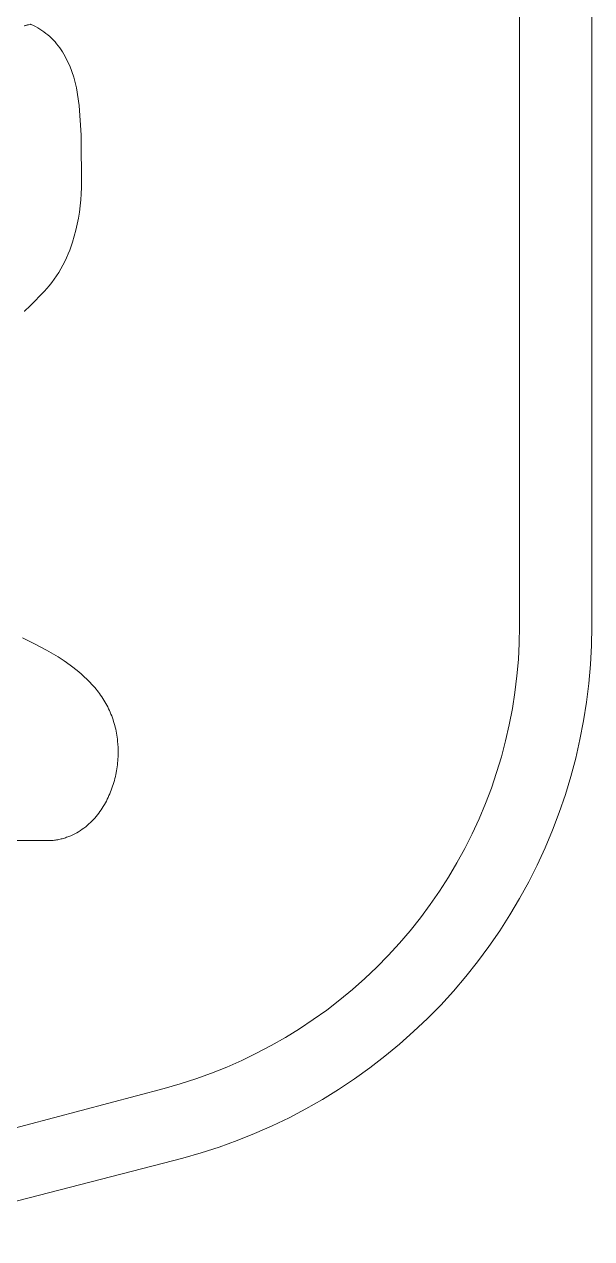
# Model space of a CAD drawing. Header units: inches. Extents: x -12 to 136, y -5 to 104.
# Drawn here: x -2.632 to -1.394, y 86.545 to 89.197 of the extents above; entities that cross this region are included whole.
import ezdxf

# ---------------------------------------------------------------- set-up
doc = ezdxf.new("R2010")
doc.units = ezdxf.units.IN
doc.layers.add('ZANO_R', color=7, linetype='Continuous', lineweight=0)

msp = doc.modelspace()

# ---------------------------------------------------------------- linework, layer by layer
at = {"layer": 'ZANO_R'}
for p, q in [((-1.55135, 92.45367), (-1.55135, 87.88152)), ((-1.39387, 87.88152), (-1.39387, 92.45367)), ((-2.63194, 89.1936), (-2.63183, 89.19363)), ((-2.62935, 89.19416), (-2.63183, 89.19363)), ((-2.62935, 89.19416), (-2.62888, 89.19426)), ((-2.62701, 89.19469), (-2.62888, 89.19427)), ((-2.62701, 89.19469), (-2.62625, 89.19487)), ((-2.62492, 89.19519), (-2.62625, 89.19487)), ((-2.62492, 89.19518), (-2.62395, 89.19542)), ((-2.62306, 89.19564), (-2.62395, 89.19542)), ((-2.62306, 89.19564), (-2.62293, 89.19567)), ((-2.62144, 89.19603), (-2.62293, 89.19567)), ((-2.62144, 89.19603), (-2.62112, 89.19611)), ((-2.62007, 89.19635), (-2.61964, 89.19644)), ((-2.61948, 89.19648), (-2.61964, 89.19644)), ((-2.61948, 89.19648), (-2.61902, 89.19656)), ((-2.61895, 89.19658), (-2.61902, 89.19656)), ((-2.61895, 89.19657), (-2.61872, 89.19661)), ((-2.61826, 89.19667), (-2.61872, 89.19661)), ((-2.61826, 89.19667), (-2.61766, 89.1967)), ((-2.61745, 89.19669), (-2.61736, 89.19668)), ((-2.61713, 89.19661), (-2.61221, 89.19427)), ((-2.61221, 89.19427), (-2.60739, 89.19177)), ((-2.60739, 89.19177), (-2.60265, 89.1891)), ((-2.60265, 89.1891), (-2.598, 89.18627)), ((-2.598, 89.18627), (-2.59346, 89.18328)), ((-2.59346, 89.18328), (-2.58902, 89.18013)), ((-2.58902, 89.18013), (-2.5847, 89.17684)), ((-2.5847, 89.17684), (-2.58049, 89.17339)), ((-2.58049, 89.17339), (-2.5764, 89.1698)), ((-2.5764, 89.1698), (-2.57243, 89.16608)), ((-2.57243, 89.16608), (-2.5686, 89.16222)), ((-2.5686, 89.16222), (-2.56491, 89.15822)), ((-2.56491, 89.15822), (-2.56135, 89.15411)), ((-2.56135, 89.15411), (-2.55794, 89.14987)), ((-2.55794, 89.14987), (-2.55468, 89.14552)), ((-2.55468, 89.14552), (-2.55157, 89.14106)), ((-2.55157, 89.14106), (-2.54861, 89.13649)), ((-2.54861, 89.13649), (-2.54582, 89.13183)), ((-2.54582, 89.13183), (-2.5328, 89.10594)), ((-2.5328, 89.10594), (-2.52392, 89.08098)), ((-2.52392, 89.08098), (-2.5181, 89.05791)), ((-2.5181, 89.05791), (-2.51203, 89.01917)), ((-2.51203, 89.01917), (-2.50795, 88.95492)), ((-2.50795, 88.95492), (-2.50737, 88.84036)), ((-2.50737, 88.84036), (-2.50781, 88.82689)), ((-2.50868, 88.81344), (-2.50999, 88.80003)), ((-2.50781, 88.82689), (-2.50868, 88.81344)), ((-2.51174, 88.78667), (-2.51391, 88.77337)), ((-2.50999, 88.80003), (-2.51174, 88.78667)), ((-2.51651, 88.76015), (-2.51953, 88.74702)), ((-2.51391, 88.77337), (-2.51651, 88.76015)), ((-2.52298, 88.734), (-2.52685, 88.72109)), ((-2.51953, 88.74702), (-2.52298, 88.734)), ((-2.53289, 88.70382), (-2.53626, 88.69531)), ((-2.52975, 88.71241), (-2.53289, 88.70382)), ((-2.52685, 88.72109), (-2.52975, 88.71241)), ((-2.54367, 88.67874), (-2.54774, 88.67071)), ((-2.53988, 88.6869), (-2.54367, 88.67874)), ((-2.53626, 88.69531), (-2.53988, 88.6869)), ((-2.55669, 88.65509), (-2.56156, 88.64752)), ((-2.55208, 88.66282), (-2.55669, 88.65509)), ((-2.54774, 88.67071), (-2.55208, 88.66282)), ((-2.57769, 88.62587), (-2.58266, 88.62)), ((-2.57207, 88.6329), (-2.57769, 88.62587)), ((-2.56669, 88.64012), (-2.57207, 88.6329)), ((-2.56156, 88.64752), (-2.56669, 88.64012)), ((-2.58778, 88.61426), (-2.61922, 88.58233)), ((-2.58266, 88.62), (-2.58778, 88.61426)), ((-2.63186, 88.57038), (-2.63194, 88.57031)), ((-2.63186, 88.57038), (-2.63171, 88.57052)), ((-2.61922, 88.58233), (-2.63171, 88.57052)), ((-1.55135, 87.88152), (-1.55198, 87.84554)), ((-1.39387, 87.88152), (-1.39459, 87.84011)), ((-2.63561, 87.85681), (-2.60936, 87.84379)), ((-2.60936, 87.84379), (-2.58355, 87.82992)), ((-2.58355, 87.82992), (-2.55821, 87.81521)), ((-1.55198, 87.84554), (-1.55384, 87.8096)), ((-1.39459, 87.84011), (-1.39673, 87.79874)), ((-2.55821, 87.81521), (-2.54507, 87.80663)), ((-2.54507, 87.80663), (-2.53222, 87.79762)), ((-1.55384, 87.8096), (-1.55694, 87.77375)), ((-2.53222, 87.79762), (-2.52583, 87.79286)), ((-2.52583, 87.79286), (-2.51951, 87.78795)), ((-2.51951, 87.78795), (-2.51326, 87.78287)), ((-2.51326, 87.78287), (-2.50711, 87.77762)), ((-2.50711, 87.77762), (-2.50106, 87.77218)), ((-1.55694, 87.77375), (-1.56127, 87.73802)), ((-1.39673, 87.79874), (-1.4003, 87.75748)), ((-2.50106, 87.77218), (-2.49514, 87.76656)), ((-2.49514, 87.76656), (-2.48935, 87.76074)), ((-2.48935, 87.76074), (-2.4837, 87.75472)), ((-2.4837, 87.75472), (-2.47818, 87.74844)), ((-2.47818, 87.74844), (-2.4755, 87.74522)), ((-1.4003, 87.75748), (-1.40529, 87.71636)), ((-2.4755, 87.74522), (-2.47287, 87.74195)), ((-2.47287, 87.74195), (-2.47031, 87.73864)), ((-2.47031, 87.73864), (-2.4678, 87.73528)), ((-2.4678, 87.73528), (-2.46536, 87.73188)), ((-2.46536, 87.73188), (-2.46298, 87.72844)), ((-2.46298, 87.72844), (-2.4606, 87.72485)), ((-2.4606, 87.72485), (-2.4583, 87.72121)), ((-2.4583, 87.72121), (-2.45608, 87.71752)), ((-1.56127, 87.73802), (-1.56684, 87.70246)), ((-2.45608, 87.71752), (-2.45393, 87.71378)), ((-2.45393, 87.71378), (-2.45187, 87.71)), ((-2.45187, 87.71), (-2.44988, 87.70618)), ((-2.44988, 87.70618), (-2.44798, 87.70232)), ((-2.44798, 87.70232), (-2.44616, 87.69842)), ((-2.44616, 87.69842), (-2.44443, 87.69446)), ((-2.44443, 87.69446), (-2.44279, 87.69047)), ((-1.56684, 87.70246), (-1.57362, 87.66712)), ((-1.40529, 87.71636), (-1.41169, 87.67544)), ((-2.44279, 87.69047), (-2.44122, 87.68644)), ((-2.44122, 87.68644), (-2.43973, 87.68237)), ((-2.43973, 87.68237), (-2.43833, 87.67827)), ((-2.43833, 87.67827), (-2.437, 87.67415)), ((-2.437, 87.67415), (-2.43576, 87.66999)), ((-2.43576, 87.66999), (-2.4346, 87.66581)), ((-1.41169, 87.67544), (-1.4195, 87.63476)), ((-2.4346, 87.66581), (-2.43353, 87.66161)), ((-2.43353, 87.66161), (-2.43254, 87.65738)), ((-2.43254, 87.65738), (-2.43163, 87.65315)), ((-2.43163, 87.65315), (-2.43081, 87.64889)), ((-2.43081, 87.64889), (-2.43008, 87.64462)), ((-2.43008, 87.64462), (-2.42943, 87.64035)), ((-1.57362, 87.66712), (-1.58162, 87.63204)), ((-2.42943, 87.64035), (-2.42887, 87.63606)), ((-2.42887, 87.63606), (-2.4284, 87.63178)), ((-2.4284, 87.63178), (-2.42766, 87.62315)), ((-2.42766, 87.62315), (-2.42741, 87.61882)), ((-2.42741, 87.61882), (-2.42724, 87.61448)), ((-2.42724, 87.61448), (-2.42715, 87.61014)), ((-1.58162, 87.63204), (-1.59083, 87.59724)), ((-1.4195, 87.63476), (-1.42871, 87.59438)), ((-2.4279, 87.58842), (-2.42829, 87.58409)), ((-2.42759, 87.59276), (-2.4279, 87.58842)), ((-2.42736, 87.5971), (-2.42759, 87.59276)), ((-2.42721, 87.60145), (-2.42736, 87.5971)), ((-2.42714, 87.60579), (-2.42721, 87.60145)), ((-2.42715, 87.61014), (-2.42714, 87.60579)), ((-1.59083, 87.59724), (-1.60123, 87.56279)), ((-1.42871, 87.59438), (-1.43931, 87.55433)), ((-2.43063, 87.5669), (-2.43226, 87.55835)), ((-2.42993, 87.57118), (-2.43063, 87.5669)), ((-2.4293, 87.57547), (-2.42993, 87.57118)), ((-2.42875, 87.57977), (-2.4293, 87.57547)), ((-2.42829, 87.58409), (-2.42875, 87.57977)), ((-1.60123, 87.56279), (-1.61282, 87.52872)), ((-2.43781, 87.53709), (-2.43917, 87.5329)), ((-2.43653, 87.5413), (-2.43781, 87.53709)), ((-2.43534, 87.54554), (-2.43653, 87.5413)), ((-2.43423, 87.54979), (-2.43534, 87.54554)), ((-2.4332, 87.55406), (-2.43423, 87.54979)), ((-2.43226, 87.55835), (-2.4332, 87.55406)), ((-1.43931, 87.55433), (-1.45128, 87.51468)), ((-2.44904, 87.50842), (-2.45096, 87.50447)), ((-2.44719, 87.51241), (-2.44904, 87.50842)), ((-2.44543, 87.51644), (-2.44719, 87.51241)), ((-2.44374, 87.52051), (-2.44543, 87.51644)), ((-2.44214, 87.52461), (-2.44374, 87.52051)), ((-2.44061, 87.52874), (-2.44214, 87.52461)), ((-2.43917, 87.5329), (-2.44061, 87.52874)), ((-1.61282, 87.52872), (-1.62557, 87.49507)), ((-1.45128, 87.51468), (-1.46461, 87.47547)), ((-2.46188, 87.48521), (-2.46435, 87.48147)), ((-2.4595, 87.489), (-2.46188, 87.48521)), ((-2.45721, 87.49283), (-2.4595, 87.489)), ((-2.45502, 87.4967), (-2.45721, 87.49283)), ((-2.45295, 87.50056), (-2.45502, 87.4967)), ((-2.45096, 87.50447), (-2.45295, 87.50056)), ((-1.62557, 87.49507), (-1.63947, 87.46187)), ((-2.48436, 87.45696), (-2.48761, 87.45375)), ((-2.4812, 87.46025), (-2.48436, 87.45696)), ((-2.47815, 87.46362), (-2.4812, 87.46025)), ((-2.47519, 87.46706), (-2.47815, 87.46362)), ((-2.47234, 87.47057), (-2.47519, 87.46706)), ((-2.46958, 87.47414), (-2.47234, 87.47057)), ((-2.46692, 87.47778), (-2.46958, 87.47414)), ((-2.46435, 87.48147), (-2.46692, 87.47778)), ((-1.63947, 87.46187), (-1.65452, 87.42918)), ((-1.46461, 87.47547), (-1.47929, 87.43673)), ((-2.52186, 87.42908), (-2.52614, 87.42696)), ((-2.51766, 87.43134), (-2.52186, 87.42908)), ((-2.51353, 87.43375), (-2.51766, 87.43134)), ((-2.50949, 87.43629), (-2.51353, 87.43375)), ((-2.50554, 87.43897), (-2.50949, 87.43629)), ((-2.50169, 87.44177), (-2.50554, 87.43897)), ((-2.49801, 87.44463), (-2.50169, 87.44177)), ((-2.49444, 87.44758), (-2.49801, 87.44463)), ((-2.49097, 87.45062), (-2.49444, 87.44758)), ((-2.48761, 87.45375), (-2.49097, 87.45062)), ((-1.65452, 87.42918), (-1.67068, 87.39702)), ((-1.47929, 87.43673), (-1.49529, 87.39853)), ((-2.62718, 87.41427), (-2.82206, 87.41427)), ((-2.5853, 87.41427), (-2.62718, 87.41427)), ((-2.57619, 87.41427), (-2.5853, 87.41427)), ((-2.57425, 87.41427), (-2.57619, 87.41427)), ((-2.57389, 87.41427), (-2.57425, 87.41427)), ((-2.57392, 87.41427), (-2.57386, 87.41427)), ((-2.57386, 87.41427), (-2.57389, 87.41427)), ((-2.57137, 87.41449), (-2.57386, 87.41427)), ((-2.56888, 87.41475), (-2.57137, 87.41449)), ((-2.56639, 87.41506), (-2.56888, 87.41475)), ((-2.56391, 87.41541), (-2.56639, 87.41506)), ((-2.56143, 87.41581), (-2.56391, 87.41541)), ((-2.55896, 87.41626), (-2.56143, 87.41581)), ((-2.5565, 87.41675), (-2.55896, 87.41626)), ((-2.55404, 87.41729), (-2.5565, 87.41675)), ((-2.5516, 87.41787), (-2.55404, 87.41729)), ((-2.54917, 87.4185), (-2.5516, 87.41787)), ((-2.54675, 87.41917), (-2.54917, 87.4185)), ((-2.54434, 87.41988), (-2.54675, 87.41917)), ((-2.54195, 87.42064), (-2.54434, 87.41988)), ((-2.53958, 87.42144), (-2.54195, 87.42064)), ((-2.53722, 87.42229), (-2.53958, 87.42144)), ((-2.53489, 87.42317), (-2.53722, 87.42229)), ((-2.53049, 87.42499), (-2.53489, 87.42317)), ((-2.52614, 87.42696), (-2.53049, 87.42499)), ((-1.67068, 87.39702), (-1.68794, 87.36544)), ((-1.49529, 87.39853), (-1.51261, 87.3609)), ((-1.68794, 87.36544), (-1.70627, 87.33448)), ((-1.51261, 87.3609), (-1.53121, 87.32389)), ((-1.70627, 87.33448), (-1.72567, 87.30416)), ((-1.53121, 87.32389), (-1.55107, 87.28755)), ((-1.72567, 87.30416), (-1.7461, 87.27454)), ((-1.7461, 87.27454), (-1.76754, 87.24563)), ((-1.55107, 87.28755), (-1.57218, 87.25191)), ((-1.76754, 87.24563), (-1.78996, 87.21748)), ((-1.57218, 87.25191), (-1.5945, 87.21702)), ((-1.78996, 87.21748), (-1.81334, 87.19012)), ((-1.5945, 87.21702), (-1.61801, 87.18292)), ((-1.81334, 87.19012), (-1.83765, 87.16359)), ((-1.83765, 87.16359), (-1.86286, 87.13791)), ((-1.61801, 87.18292), (-1.64269, 87.14965)), ((-1.86286, 87.13791), (-1.88895, 87.11311)), ((-1.64269, 87.14965), (-1.6685, 87.11725)), ((-1.88895, 87.11311), (-1.91587, 87.08923)), ((-1.6685, 87.11725), (-1.69541, 87.08576)), ((-1.91587, 87.08923), (-1.9436, 87.06629)), ((-1.69541, 87.08576), (-1.72339, 87.05522)), ((-1.9436, 87.06629), (-1.9721, 87.04432)), ((-1.9721, 87.04432), (-2.00135, 87.02335)), ((-1.72339, 87.05522), (-1.7524, 87.02566)), ((-2.00135, 87.02335), (-2.0313, 87.00339)), ((-1.7524, 87.02566), (-1.78242, 86.99712)), ((-2.06192, 86.98449), (-2.09317, 86.96664)), ((-2.0313, 87.00339), (-2.06192, 86.98449)), ((-1.78242, 86.99712), (-1.81341, 86.96964)), ((-2.09317, 86.96664), (-2.12502, 86.94989)), ((-1.81341, 86.96964), (-1.84532, 86.94323)), ((-2.15743, 86.93425), (-2.19037, 86.91973)), ((-2.12502, 86.94989), (-2.15743, 86.93425)), ((-1.84532, 86.94323), (-1.87813, 86.91795)), ((-2.22378, 86.90636), (-2.25763, 86.89415)), ((-2.19037, 86.91973), (-2.22378, 86.90636)), ((-1.87813, 86.91795), (-1.91179, 86.89381)), ((-2.3265, 86.87326), (-2.96868, 86.70246)), ((-2.29188, 86.88311), (-2.3265, 86.87326)), ((-2.25763, 86.89415), (-2.29188, 86.88311)), ((-1.91179, 86.89381), (-1.94626, 86.87084)), ((-1.9815, 86.84908), (-2.01748, 86.82855)), ((-1.94626, 86.87084), (-1.9815, 86.84908)), ((-2.01748, 86.82855), (-2.05413, 86.80927)), ((-2.05413, 86.80927), (-2.09144, 86.79126)), ((-2.12934, 86.77456), (-2.16779, 86.75917)), ((-2.09144, 86.79126), (-2.12934, 86.77456)), ((-2.20676, 86.74511), (-2.24618, 86.73241)), ((-2.16779, 86.75917), (-2.20676, 86.74511)), ((-2.96868, 86.54498), (-2.28602, 86.72107)), ((-2.24618, 86.73241), (-2.28602, 86.72107))]:
    msp.add_line(p, q, dxfattribs=at)

doc.saveas('drawing.dxf')
